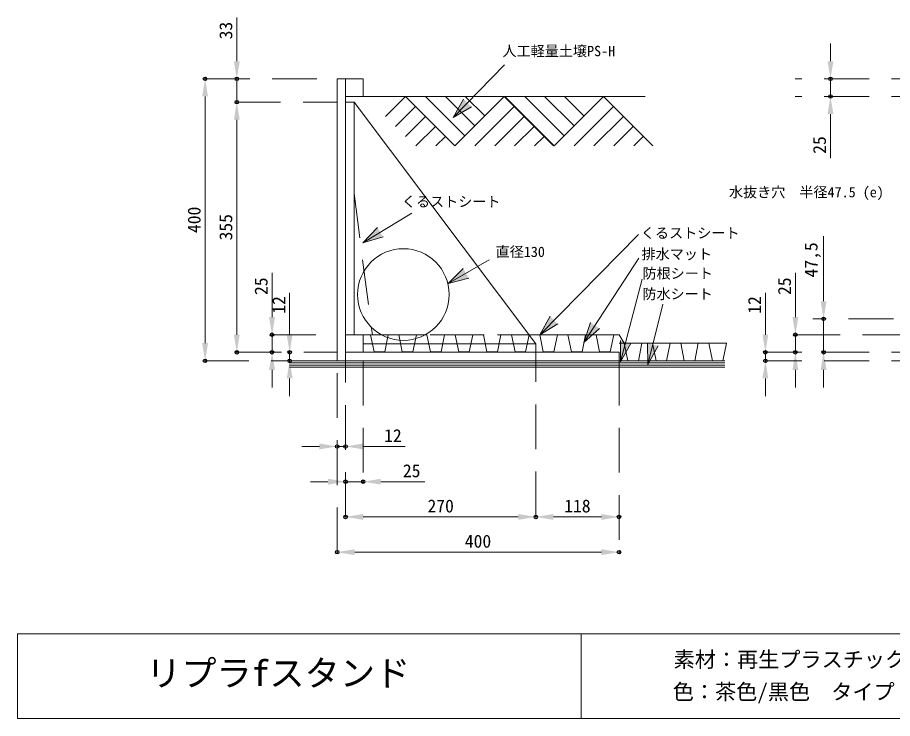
# Model space of a CAD drawing. Units: millimetres, scale not verified. Extents: x -1701 to 1700, y -915 to 1201.
# Drawn here: x -1701 to -459, y -914 to 80 of the extents above; entities that cross this region are included whole.
import ezdxf
from ezdxf.enums import TextEntityAlignment as Align

# ---------------------------------------------------------------- set-up
doc = ezdxf.new("R2010")
doc.units = ezdxf.units.MM
doc.header["$LTSCALE"] = 10
doc.header["$PDMODE"] = 32
doc.header["$PDSIZE"] = 5
doc.linetypes.add('USER2', pattern=[9.525, 6.35, -3.175])
for name, color, linetype, lineweight in [('0-0_0', 7, 'Continuous', 18), ('0-2_外形線', 7, 'Continuous', 18), ('0-6_表枠線', 7, 'Continuous', 18), ('0-9_寸法線', 7, 'USER2', 18), ('0-A_絵図30', 7, 'Continuous', 18), ('0-B_絵図25', 7, 'Continuous', 18), ('0-C_絵図5', 7, 'Continuous', 18), ('0-D_裏絵図25', 7, 'USER2', 18), ('0-E_裏絵図18', 7, 'USER2', 18)]:
    doc.layers.add(name, color=color, linetype=linetype, lineweight=lineweight)
doc.layers.add('0-5_Defpoints', color=7, linetype='Continuous')
doc.styles.add('ＭＳ ゴシック', font='')
doc.styles.get('ＭＳ ゴシック').set_extended_font_data('MS Gothic')

# ---------------------------------------------------------------- blocks, each defined once
blk = doc.blocks.new('D8')
at = {"layer": '0-2_外形線'}
for p, q in [((3830.84, 2698.74), (3830.84, 2700.31)), ((3893.34, 2697.18), (4768.34, 2697.18)), ((4830.84, 2698.74), (4830.84, 2700.31))]:
    blk.add_line(p, q, dxfattribs=at)
for points in [[(3893.34, 2707.6), (3893.34, 2686.76), (3830.84, 2697.18)], [(4768.34, 2707.6), (4768.34, 2686.76), (4830.84, 2697.18)]]:
    blk.add_solid(points, dxfattribs=at)
at = {"layer": '0-5_Defpoints'}
for p in [(3830.84, 2697.18), (4830.84, 2697.18)]:
    blk.add_point(p, dxfattribs=at)
at = {"layer": '0-2_外形線', "style": 'ＭＳ ゴシック'}
blk.add_text('400', height=45.82, dxfattribs=at).set_placement((4283.97, 2699.4), align=Align.BOTTOM_LEFT)
blk = doc.blocks.new('D9')
at = {"layer": '0-2_外形線'}
for p, q in [((3860.84, 2823.74), (3860.84, 2825.31)), ((4535.84, 2823.74), (4535.84, 2825.31)), ((3923.34, 2822.18), (4473.34, 2822.18))]:
    blk.add_line(p, q, dxfattribs=at)
for points in [[(3923.34, 2832.6), (3923.34, 2811.76), (3860.84, 2822.18)], [(4473.34, 2832.6), (4473.34, 2811.76), (4535.84, 2822.18)]]:
    blk.add_solid(points, dxfattribs=at)
at = {"layer": '0-5_Defpoints'}
for p in [(3860.84, 2822.18), (4535.84, 2822.18)]:
    blk.add_point(p, dxfattribs=at)
at = {"layer": '0-2_外形線', "style": 'ＭＳ ゴシック'}
blk.add_text('270', height=45.82, dxfattribs=at).set_placement((4151.47, 2824.4), align=Align.BOTTOM_LEFT)
blk = doc.blocks.new('D10')
at = {"layer": '0-2_外形線'}
for p, q in [((4535.84, 2823.74), (4535.84, 2825.31)), ((4830.84, 2823.74), (4830.84, 2825.31)), ((4598.34, 2822.18), (4768.34, 2822.18))]:
    blk.add_line(p, q, dxfattribs=at)
for points in [[(4598.34, 2832.6), (4598.34, 2811.76), (4535.84, 2822.18)], [(4768.34, 2832.6), (4768.34, 2811.76), (4830.84, 2822.18)]]:
    blk.add_solid(points, dxfattribs=at)
at = {"layer": '0-5_Defpoints'}
for p in [(4535.84, 2822.18), (4830.84, 2822.18)]:
    blk.add_point(p, dxfattribs=at)
at = {"layer": '0-2_外形線', "style": 'ＭＳ ゴシック'}
blk.add_text('118', height=45.82, dxfattribs=at).set_placement((4636.47, 2824.4), align=Align.BOTTOM_LEFT)
blk = doc.blocks.new('D11')
at = {"layer": '0-2_外形線'}
for p, q in [((3860.84, 2948.74), (3860.84, 2950.31)), ((3923.34, 2948.74), (3923.34, 2950.31)), ((3798.34, 2947.18), (3735.84, 2947.18)), ((3860.84, 2947.18), (3923.34, 2947.18)), ((3985.84, 2947.18), (4142.53, 2947.18))]:
    blk.add_line(p, q, dxfattribs=at)
for points in [[(3798.34, 2957.6), (3798.34, 2936.76), (3860.84, 2947.18)], [(3985.84, 2957.6), (3985.84, 2936.76), (3923.34, 2947.18)]]:
    blk.add_solid(points, dxfattribs=at)
at = {"layer": '0-5_Defpoints'}
for p in [(3860.84, 2947.18), (3923.34, 2947.18)]:
    blk.add_point(p, dxfattribs=at)
at = {"layer": '0-2_外形線', "style": 'ＭＳ ゴシック'}
blk.add_text('25', height=45.82, dxfattribs=at).set_placement((4064.19, 2949.4), align=Align.BOTTOM_LEFT)
blk = doc.blocks.new('D12')
at = {"layer": '0-2_外形線'}
for p, q in [((3830.84, 3073.74), (3830.84, 3075.31)), ((3860.84, 3073.74), (3860.84, 3075.31)), ((3768.34, 3072.18), (3705.84, 3072.18)), ((3830.84, 3072.18), (3860.84, 3072.18)), ((3923.34, 3072.18), (4071.97, 3072.18))]:
    blk.add_line(p, q, dxfattribs=at)
for points in [[(3768.34, 3082.6), (3768.34, 3061.76), (3830.84, 3072.18)], [(3923.34, 3082.6), (3923.34, 3061.76), (3860.84, 3072.18)]]:
    blk.add_solid(points, dxfattribs=at)
at = {"layer": '0-5_Defpoints'}
for p in [(3830.84, 3072.18), (3860.84, 3072.18)]:
    blk.add_point(p, dxfattribs=at)
at = {"layer": '0-2_外形線', "style": 'ＭＳ ゴシック'}
blk.add_text('12', height=45.82, dxfattribs=at).set_placement((3997.66, 3073.87), align=Align.BOTTOM_LEFT)
blk = doc.blocks.new('D13')
at = {"layer": '0-2_外形線'}
for p, q in [((3360.9, 4376.05), (3359.34, 4376.05)), ((3362.46, 3438.55), (3362.46, 4313.55)), ((3360.9, 3376.05), (3359.34, 3376.05))]:
    blk.add_line(p, q, dxfattribs=at)
for points in [[(3352.04, 4313.55), (3372.88, 4313.55), (3362.46, 4376.05)], [(3352.04, 3438.55), (3372.88, 3438.55), (3362.46, 3376.05)]]:
    blk.add_solid(points, dxfattribs=at)
at = {"layer": '0-5_Defpoints'}
for p in [(3362.46, 4376.05), (3362.46, 3376.05)]:
    blk.add_point(p, dxfattribs=at)
at = {"layer": '0-2_外形線', "style": 'ＭＳ ゴシック'}
blk.add_text('400', height=45.82, rotation=90, dxfattribs=at).set_placement((3360.24, 3829.17), align=Align.BOTTOM_LEFT)
blk = doc.blocks.new('D14')
at = {"layer": '0-2_外形線'}
for p, q in [((3473.4, 4293.55), (3471.84, 4293.55)), ((3474.96, 3468.55), (3474.96, 4231.05)), ((3473.4, 3406.05), (3471.84, 3406.05))]:
    blk.add_line(p, q, dxfattribs=at)
for points in [[(3464.54, 4231.05), (3485.38, 4231.05), (3474.96, 4293.55)], [(3464.54, 3468.55), (3485.38, 3468.55), (3474.96, 3406.05)]]:
    blk.add_solid(points, dxfattribs=at)
at = {"layer": '0-5_Defpoints'}
for p in [(3474.96, 4293.55), (3474.96, 3406.05)]:
    blk.add_point(p, dxfattribs=at)
at = {"layer": '0-2_外形線', "style": 'ＭＳ ゴシック'}
blk.add_text('355', height=45.82, rotation=90, dxfattribs=at).set_placement((3472.72, 3802.92), align=Align.BOTTOM_LEFT)
blk = doc.blocks.new('D15')
at = {"layer": '0-2_外形線'}
for p, q in [((3474.96, 4438.55), (3474.96, 4593.66)), ((3473.4, 4376.05), (3471.84, 4376.05)), ((3474.96, 4293.55), (3474.96, 4376.05)), ((3473.4, 4293.55), (3471.84, 4293.55)), ((3474.96, 4231.05), (3474.96, 4168.55))]:
    blk.add_line(p, q, dxfattribs=at)
for points in [[(3464.54, 4438.55), (3485.38, 4438.55), (3474.96, 4376.05)], [(3464.54, 4231.05), (3485.38, 4231.05), (3474.96, 4293.55)]]:
    blk.add_solid(points, dxfattribs=at)
at = {"layer": '0-5_Defpoints'}
for p in [(3474.96, 4376.05), (3474.96, 4293.55)]:
    blk.add_point(p, dxfattribs=at)
at = {"layer": '0-2_外形線', "style": 'ＭＳ ゴシック'}
blk.add_text('33', height=45.82, rotation=90, dxfattribs=at).set_placement((3472.72, 4516.1), align=Align.BOTTOM_LEFT)
blk = doc.blocks.new('D16')
at = {"layer": '0-2_外形線'}
for p, q in [((5349.96, 3468.55), (5349.96, 3617.18)), ((5348.4, 3406.05), (5346.84, 3406.05)), ((5349.96, 3376.05), (5349.96, 3406.05)), ((5348.4, 3376.05), (5346.84, 3376.05)), ((5349.96, 3313.55), (5349.96, 3251.05))]:
    blk.add_line(p, q, dxfattribs=at)
for points in [[(5339.54, 3468.55), (5360.38, 3468.55), (5349.96, 3406.05)], [(5339.54, 3313.55), (5360.38, 3313.55), (5349.96, 3376.05)]]:
    blk.add_solid(points, dxfattribs=at)
at = {"layer": '0-5_Defpoints'}
for p in [(5349.96, 3406.05), (5349.96, 3376.05)]:
    blk.add_point(p, dxfattribs=at)
at = {"layer": '0-2_外形線', "style": 'ＭＳ ゴシック'}
blk.add_text('12', height=45.82, rotation=90, dxfattribs=at).set_placement((5348.27, 3542.86), align=Align.BOTTOM_LEFT)
blk = doc.blocks.new('D17')
at = {"layer": '0-2_外形線'}
for p, q in [((5456.53, 3531.05), (5456.53, 3687.74)), ((5454.97, 3468.55), (5453.41, 3468.55)), ((5456.53, 3406.05), (5456.53, 3468.55)), ((5454.97, 3406.05), (5453.41, 3406.05)), ((5456.53, 3343.55), (5456.53, 3281.05))]:
    blk.add_line(p, q, dxfattribs=at)
for points in [[(5446.11, 3531.05), (5466.95, 3531.05), (5456.53, 3468.55)], [(5446.11, 3343.55), (5466.95, 3343.55), (5456.53, 3406.05)]]:
    blk.add_solid(points, dxfattribs=at)
at = {"layer": '0-5_Defpoints'}
for p in [(5456.53, 3468.55), (5456.53, 3406.05)]:
    blk.add_point(p, dxfattribs=at)
at = {"layer": '0-2_外形線', "style": 'ＭＳ ゴシック'}
blk.add_text('25', height=45.82, rotation=90, dxfattribs=at).set_placement((5454.31, 3609.39), align=Align.BOTTOM_LEFT)
blk = doc.blocks.new('D18')
at = {"layer": '0-2_外形線'}
for p, q in [((5556.53, 3587.3), (5556.53, 3818.25)), ((5554.97, 3524.8), (5553.41, 3524.8)), ((5556.53, 3406.05), (5556.53, 3524.8)), ((5554.97, 3406.05), (5553.41, 3406.05)), ((5556.53, 3343.55), (5556.53, 3281.05))]:
    blk.add_line(p, q, dxfattribs=at)
for points in [[(5546.11, 3587.3), (5566.95, 3587.3), (5556.53, 3524.8)], [(5546.11, 3343.55), (5566.95, 3343.55), (5556.53, 3406.05)]]:
    blk.add_solid(points, dxfattribs=at)
at = {"layer": '0-5_Defpoints'}
for p in [(5556.53, 3524.8), (5556.53, 3406.05)]:
    blk.add_point(p, dxfattribs=at)
at = {"layer": '0-2_外形線', "style": 'ＭＳ ゴシック'}
blk.add_text('47,5', height=45.82, rotation=90, dxfattribs=at).set_placement((5548.79, 3671.53), align=Align.BOTTOM_LEFT)
blk = doc.blocks.new('D19')
at = {"layer": '0-2_外形線'}
for p, q in [((3662.46, 3468.55), (3662.46, 3617.18)), ((3660.9, 3406.05), (3659.34, 3406.05)), ((3662.46, 3376.05), (3662.46, 3406.05)), ((3660.9, 3376.05), (3659.34, 3376.05)), ((3662.46, 3313.55), (3662.46, 3251.05))]:
    blk.add_line(p, q, dxfattribs=at)
for points in [[(3652.04, 3468.55), (3672.88, 3468.55), (3662.46, 3406.05)], [(3652.04, 3313.55), (3672.88, 3313.55), (3662.46, 3376.05)]]:
    blk.add_solid(points, dxfattribs=at)
at = {"layer": '0-5_Defpoints'}
for p in [(3662.46, 3406.05), (3662.46, 3376.05)]:
    blk.add_point(p, dxfattribs=at)
at = {"layer": '0-2_外形線', "style": 'ＭＳ ゴシック'}
blk.add_text('12', height=45.82, rotation=90, dxfattribs=at).set_placement((3660.77, 3542.86), align=Align.BOTTOM_LEFT)
blk = doc.blocks.new('D20')
at = {"layer": '0-2_外形線'}
for p, q in [((3599.96, 3531.05), (3599.96, 3687.74)), ((3598.4, 3468.55), (3596.84, 3468.55)), ((3599.96, 3406.05), (3599.96, 3468.55)), ((3598.4, 3406.05), (3596.84, 3406.05)), ((3599.96, 3343.55), (3599.96, 3281.05))]:
    blk.add_line(p, q, dxfattribs=at)
for points in [[(3589.54, 3531.05), (3610.38, 3531.05), (3599.96, 3468.55)], [(3589.54, 3343.55), (3610.38, 3343.55), (3599.96, 3406.05)]]:
    blk.add_solid(points, dxfattribs=at)
at = {"layer": '0-5_Defpoints'}
for p in [(3599.96, 3468.55), (3599.96, 3406.05)]:
    blk.add_point(p, dxfattribs=at)
at = {"layer": '0-2_外形線', "style": 'ＭＳ ゴシック'}
blk.add_text('25', height=45.82, rotation=90, dxfattribs=at).set_placement((3597.74, 3609.39), align=Align.BOTTOM_LEFT)
blk = doc.blocks.new('D72')
at = {"layer": '0-2_外形線'}
for p, q in [((5580.84, 4438.55), (5580.84, 4501.05)), ((5579.28, 4376.05), (5577.72, 4376.05)), ((5580.84, 4376.05), (5580.84, 4313.55)), ((5579.28, 4313.55), (5577.72, 4313.55)), ((5580.84, 4251.05), (5580.84, 4094.36))]:
    blk.add_line(p, q, dxfattribs=at)
for points in [[(5570.43, 4438.55), (5591.26, 4438.55), (5580.84, 4376.05)], [(5570.43, 4251.05), (5591.26, 4251.05), (5580.84, 4313.55)]]:
    blk.add_solid(points, dxfattribs=at)
at = {"layer": '0-5_Defpoints'}
for p in [(5580.84, 4376.05), (5580.84, 4313.55)]:
    blk.add_point(p, dxfattribs=at)
at = {"layer": '0-2_外形線', "style": 'ＭＳ ゴシック'}
blk.add_text('25', height=45.82, rotation=90, dxfattribs=at).set_placement((5578.62, 4110.2), align=Align.BOTTOM_LEFT)

msp = doc.modelspace()

# ---------------------------------------------------------------- linework, layer by layer
at = {"layer": '0-0_0'}
for p, q in [((-1082.64, -61.9), (-1056.86, -46.55)), ((-1210.96, -239.33), (-1182.13, -231.03)), ((-1089.58, -297.2), (-1060.59, -289.47)), ((-959.84, -369.87), (-933.97, -354.67)), ((-897.15, -381.17), (-874.88, -361.06)), ((-845.24, -408.32), (-830.37, -382.26)), ((-806.45, -411.93), (-791.88, -385.71))]:
    msp.add_line(p, q, dxfattribs=at)
for points in [[(-1009.67, 13.05), (-1082.64, -61.9), (-1067.99, -35.72)], [(-1141.17, -197.29), (-1210.96, -239.33), (-1190.14, -217.73)], [(-819.69, -227.57), (-959.84, -369.87), (-945.03, -343.78)], [(-1031.68, -263.88), (-1089.58, -297.2), (-1068.34, -276.01)], [(-819.42, -261.14), (-897.15, -381.17), (-887.91, -352.62)], [(-814.42, -290.99), (-845.24, -408.32), (-845.39, -378.32)], [(-785.1, -326.7), (-806.45, -411.93), (-806.94, -381.93)]]:
    msp.add_lwpolyline(points, dxfattribs=at)
for points in [[(-1067.99, -35.72), (-1056.86, -46.55), (-1082.64, -61.9)], [(-1190.14, -217.73), (-1182.13, -231.03), (-1210.96, -239.33)], [(-1068.34, -276.01), (-1060.59, -289.47), (-1089.58, -297.2)], [(-945.03, -343.78), (-933.97, -354.67), (-959.84, -369.87)], [(-887.91, -352.62), (-874.88, -361.06), (-897.13, -381.11)], [(-845.39, -378.32), (-830.37, -382.26), (-845.24, -408.32)], [(-806.94, -381.93), (-791.88, -385.71), (-806.45, -411.93)]]:
    msp.add_solid(points, dxfattribs=at)
at = {"layer": '0-2_外形線'}
for p, q in [((-1210.34, -31.87), (-810.34, -31.87)), ((-1150.34, -31.87), (-1178.62, -60.15)), ((-1122.05, -31.87), (-1066.19, -87.73)), ((-1093.77, -31.87), (-1052.05, -73.59)), ((-1065.48, -31.87), (-1037.91, -59.44)), ((-981.18, -31.87), (-925.32, -87.73)), ((-952.89, -31.87), (-911.18, -73.59)), ((-924.61, -31.87), (-897.03, -59.44)), ((-1223.34, -39.87), (-965.34, -382.87)), ((-1136.19, -46.01), (-1164.48, -74.3)), ((-996.19, -46.01), (-1052.05, -101.87)), ((-855.32, -46.01), (-911.18, -101.87)), ((-1122.05, -60.15), (-1150.34, -88.44)), ((-982.05, -60.15), (-1023.77, -101.87)), ((-841.18, -60.15), (-882.89, -101.87)), ((-1107.91, -74.3), (-1135.48, -101.87)), ((-967.91, -74.3), (-995.48, -101.87)), ((-827.03, -74.3), (-854.61, -101.87)), ((-1093.77, -88.44), (-1107.2, -101.87)), ((-953.77, -88.44), (-967.2, -101.87)), ((-812.89, -88.44), (-826.32, -101.87)), ((-974.84, -370.24), (-959.84, -369.87)), ((-965.34, -369.87), (-847.34, -369.87)), ((-847.34, -381.87), (-697.34, -381.87)), ((-965.34, -394.87), (-847.34, -394.87)), ((-847.34, -406.87), (-697.34, -406.87))]:
    msp.add_line(p, q, dxfattribs=at)
for points in [[(-1247.34, -406.87), (-1235.34, -406.87), (-1235.34, -6.87), (-1247.34, -6.87)], [(-1235.34, -369.87), (-1223.34, -369.87), (-1223.34, -39.87), (-1235.34, -39.87)], [(-1235.34, -394.87), (-1210.34, -394.87), (-1210.34, -369.87), (-1235.34, -369.87)], [(-1210.34, -394.87), (-965.34, -394.87), (-965.34, -382.87), (-1210.34, -382.87)], [(-1235.34, -406.87), (-847.34, -406.87), (-847.34, -394.87), (-1235.34, -394.87)]]:
    msp.add_lwpolyline(points, close=True, dxfattribs=at)
for points in [[(-1235.34, -6.87), (-1210.34, -6.87), (-1210.34, -31.87), (-1235.34, -31.87)], [(-1150.34, -31.87), (-1080.34, -101.87), (-1010.34, -31.87), (-940.34, -101.87)], [(-1009.46, -31.87), (-939.46, -101.87), (-869.46, -31.87), (-799.46, -101.87)], [(-847.34, -369.87), (-854.84, -369.87), (-859.84, -394.37), (-874.84, -394.37), (-879.84, -369.87), (-894.84, -369.87), (-899.84, -394.37), (-914.84, -394.37), (-919.84, -369.87), (-934.84, -369.87), (-939.84, -394.37), (-954.84, -394.37), (-959.84, -369.87), (-965.34, -369.87)], [(-847.34, -382.12), (-839.84, -381.87), (-834.84, -406.87), (-819.84, -406.87), (-814.84, -381.87), (-799.84, -381.87), (-794.84, -406.87), (-779.84, -406.87), (-774.84, -381.87), (-759.84, -381.87), (-754.84, -406.87), (-739.97, -406.87), (-734.84, -381.87), (-719.84, -381.87), (-714.84, -406.87), (-699.84, -406.87), (-694.84, -381.87)]]:
    msp.add_lwpolyline(points, dxfattribs=at)
msp.add_circle((-1153.34, -312.87), 65, dxfattribs=at)
at = {"layer": '0-6_表枠線'}
for points in [[(-1700.85, -794.41), (-900.85, -794.41), (-900.85, -914.41), (-1700.85, -914.41)], [(-900.85, -794.41), (-50.85, -794.41), (-50.85, -914.41), (-900.85, -914.41)]]:
    msp.add_lwpolyline(points, close=True, dxfattribs=at)
at = {"layer": '0-9_寸法線'}
for p, q in [((-1434.69, -6.87), (-1247.34, -6.87)), ((-397.34, -6.87), (-597.34, -6.87)), ((-397.34, -31.87), (-597.34, -31.87)), ((-1390.94, -39.87), (-1247.34, -39.87)), ((-172.34, -347.37), (-572.34, -347.37)), ((-597.06, -369.87), (-397.34, -369.87)), ((-1389.69, -394.87), (-1247.34, -394.87)), ((-965.34, -627.48), (-965.34, -394.87)), ((-397.34, -394.87), (-640.94, -394.87)), ((-1435.94, -406.87), (-1247.34, -406.87)), ((-1247.34, -678.42), (-1247.34, -406.87)), ((-1235.34, -628.42), (-1235.34, -406.87)), ((-1210.34, -406.87), (-1210.34, -578.42)), ((-847.34, -406.87), (-847.34, -678.42)), ((-397.34, -406.87), (-639.69, -406.87))]:
    msp.add_line(p, q, dxfattribs=at)
msp.add_lwpolyline([(-1340.94, -369.87), (-1247.34, -369.87), (-1247.34, -248.22)], dxfattribs=at)
at = {"layer": '0-A_絵図30'}
msp.add_line((-1314.69, -406.87), (-697.34, -406.87), dxfattribs=at)
at = {"layer": '0-B_絵図25'}
msp.add_line((-974.84, -369.87), (-847.34, -369.87), dxfattribs=at)
msp.add_lwpolyline([(-847.34, -369.87), (-839.84, -381.87), (-694.84, -381.87)], dxfattribs=at)
at = {"layer": '0-C_絵図5'}
for p, q in [((-1314.69, -409.87), (-697.34, -409.87)), ((-1314.69, -412.87), (-697.34, -412.87)), ((-1314.69, -415.87), (-697.34, -415.87))]:
    msp.add_line(p, q, dxfattribs=at)
at = {"layer": '0-D_裏絵図25'}
msp.add_lwpolyline([(-1223.34, -169.37), (-1197.34, -369.87), (-975.11, -369.87)], dxfattribs=at)
at = {"layer": '0-E_裏絵図18'}
for p, q in [((-1210.34, -369.87), (-965.34, -369.87)), ((-1210.34, -394.87), (-965.34, -394.87))]:
    msp.add_line(p, q, dxfattribs=at)
msp.add_lwpolyline([(-974.84, -370.24), (-979.84, -394.37), (-994.84, -394.37), (-999.84, -369.87), (-1014.84, -369.87), (-1019.84, -394.37), (-1034.84, -394.37), (-1039.84, -369.87), (-1054.84, -369.87), (-1059.84, -394.37), (-1074.84, -394.37), (-1079.84, -369.87), (-1094.84, -369.87), (-1099.84, -394.37), (-1114.84, -394.37), (-1119.84, -369.87), (-1134.84, -369.87), (-1139.84, -394.37), (-1154.84, -394.37), (-1159.84, -369.87), (-1174.84, -369.87), (-1179.84, -394.37), (-1194.84, -394.37), (-1199.84, -369.87), (-1210.34, -369.87)], dxfattribs=at)

# ---------------------------------------------------------------- block references
at = {"layer": '0-2_外形線', "xscale": 0.4, "yscale": 0.4}
for name in ['D15', 'D72', 'D13', 'D14', 'D18', 'D20', 'D17', 'D19', 'D16', 'D12', 'D11', 'D9', 'D10', 'D8']:
    msp.add_blockref(name, (-2779.67, -1757.29), dxfattribs=at)

# ---------------------------------------------------------------- texts
at = {"layer": '0-0_0', "style": 'ＭＳ ゴシック'}
for s, height, p in [('人工軽量土壌PS-H', 14.66, (-1012.68, 20.88)), ('水抜き穴\u3000半径47.5 (e)', 14.66, (-691.35, -179.33)), ('くるストシート', 14.66, (-1155.45, -192.75)), ('くるストシート', 14.66, (-816.33, -237.34)), ('直径130', 14.66, (-1022.43, -263.97)), ('排水マット', 14.66, (-815.36, -267.29)), ('防根シート', 14.66, (-814.08, -294.66)), ('防水シート', 14.66, (-814.19, -323.73)), ('素材：再生プラスチック材(PPメイン)', 21.99, (-769.84, -848.25)), ('リプラfスタンド', 36.66, (-1518.47, -879.41)), ('色：茶色/黒色\u3000タイプ：補強タイプ', 21.99, (-771.11, -894.08))]:
    msp.add_text(s, height=height, dxfattribs=at).set_placement(p, align=Align.BOTTOM_LEFT)

doc.saveas('drawing.dxf')
